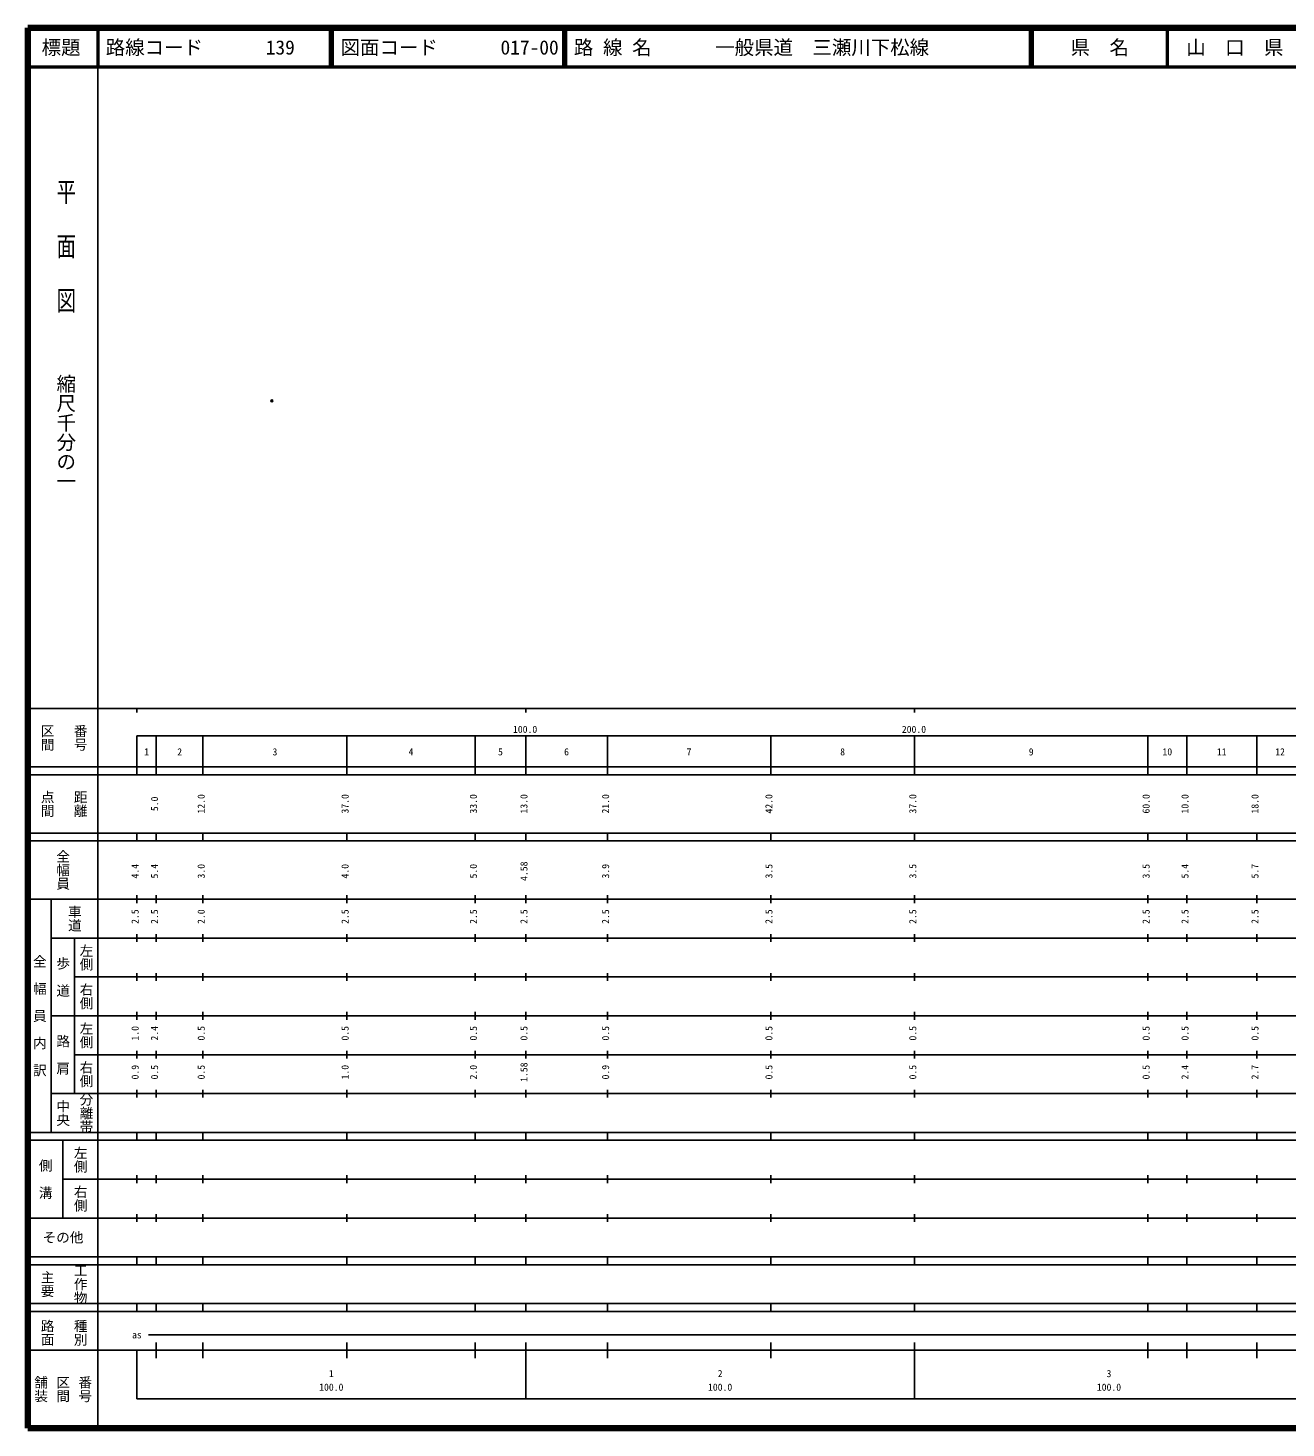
# Model space of a CAD drawing. Units: millimetres on the paper. Extents: x 40 to 680, y 20 to 380.
# Drawn here: x 40 to 363.5, y 20 to 380 of the extents above; entities that cross this region are included whole.
import ezdxf
from ezdxf.enums import TextEntityAlignment as Align

# ---------------------------------------------------------------- set-up
doc = ezdxf.new("R2010")
doc.units = ezdxf.units.MM
doc.header["$PDMODE"] = 32
doc.header["$PDSIZE"] = 0.5
doc.layers.add('M-OTRS', color=6, linetype='Continuous')
doc.layers.add('M-TTL-TXT', color=7, linetype='Continuous')
for name, color, linetype, lineweight in [('M-TTL', 2, 'Continuous', 140), ('M-TTL-BAND', 7, 'Continuous', 25), ('M-TTL-LINE', 7, 'Continuous', 50)]:
    doc.layers.add(name, color=color, linetype=linetype, lineweight=lineweight)
doc.styles.add('@ＭＳ ゴシック', font='')
doc.styles.add('ＭＳ ゴシック', font='')
doc.styles.get('@ＭＳ ゴシック').set_extended_font_data('@MS Gothic')
doc.styles.get('ＭＳ ゴシック').set_extended_font_data('MS Gothic')

msp = doc.modelspace()

# ---------------------------------------------------------------- linework, layer by layer
at = {"layer": 'M-OTRS'}
msp.add_point((102.743, 284.112), dxfattribs=at)
at = {"layer": 'M-TTL'}
for p, q in [((40, 380), (40, 20)), ((680, 380), (40, 380)), ((40, 20), (680, 20))]:
    msp.add_line(p, q, dxfattribs=at)
at = {"layer": 'M-TTL-BAND'}
for p, q in [((58, 370), (58, 20)), ((40, 205), (579, 205)), ((68, 205), (68, 204)), ((168, 205), (168, 204)), ((268, 205), (268, 204)), ((68, 198), (579, 198)), ((68, 198), (68, 188)), ((73, 188), (73, 198)), ((85, 188), (85, 198)), ((122, 188), (122, 198)), ((155, 188), (155, 198)), ((168, 188), (168, 198)), ((189, 188), (189, 198)), ((231, 188), (231, 198)), ((268, 188), (268, 198)), ((328, 188), (328, 198)), ((338, 188), (338, 198)), ((356, 188), (356, 198)), ((40, 190), (579, 190)), ((40, 188), (579, 188)), ((40, 173), (579, 173)), ((68, 171), (68, 173)), ((73, 171), (73, 173)), ((85, 171), (85, 173)), ((122, 171), (122, 173)), ((155, 171), (155, 173)), ((168, 171), (168, 173)), ((189, 171), (189, 173)), ((231, 171), (231, 173)), ((268, 171), (268, 173)), ((328, 171), (328, 173)), ((338, 171), (338, 173)), ((356, 171), (356, 173)), ((40, 171), (579, 171)), ((40, 156), (579, 156)), ((46, 96), (46, 156)), ((68, 155), (68, 157)), ((73, 155), (73, 157)), ((85, 155), (85, 157)), ((122, 155), (122, 157)), ((155, 155), (155, 157)), ((168, 155), (168, 157)), ((189, 155), (189, 157)), ((231, 155), (231, 157)), ((268, 155), (268, 157)), ((328, 155), (328, 157)), ((338, 155), (338, 157)), ((356, 155), (356, 157)), ((46, 146), (579, 146)), ((52, 146), (52, 106)), ((68, 145), (68, 147)), ((73, 145), (73, 147)), ((85, 145), (85, 147)), ((122, 145), (122, 147)), ((155, 145), (155, 147)), ((168, 145), (168, 147)), ((189, 145), (189, 147)), ((231, 145), (231, 147)), ((268, 145), (268, 147)), ((328, 145), (328, 147)), ((338, 145), (338, 147)), ((356, 145), (356, 147)), ((68, 135), (68, 137)), ((73, 135), (73, 137)), ((85, 135), (85, 137)), ((122, 135), (122, 137)), ((155, 135), (155, 137)), ((168, 135), (168, 137)), ((189, 135), (189, 137)), ((231, 135), (231, 137)), ((268, 135), (268, 137)), ((328, 135), (328, 137)), ((338, 135), (338, 137)), ((356, 135), (356, 137)), ((52, 136), (579, 136)), ((46, 126), (579, 126)), ((68, 125), (68, 127)), ((73, 125), (73, 127)), ((85, 125), (85, 127)), ((122, 125), (122, 127)), ((155, 125), (155, 127)), ((168, 125), (168, 127)), ((189, 125), (189, 127)), ((231, 125), (231, 127)), ((268, 125), (268, 127)), ((328, 125), (328, 127)), ((338, 125), (338, 127)), ((356, 125), (356, 127)), ((52, 116), (579, 116)), ((68, 115), (68, 117)), ((73, 115), (73, 117)), ((85, 115), (85, 117)), ((122, 115), (122, 117)), ((155, 115), (155, 117)), ((168, 115), (168, 117)), ((189, 115), (189, 117)), ((231, 115), (231, 117)), ((268, 115), (268, 117)), ((328, 115), (328, 117)), ((338, 115), (338, 117)), ((356, 115), (356, 117)), ((46, 106), (579, 106)), ((68, 105), (68, 107)), ((73, 105), (73, 107)), ((85, 105), (85, 107)), ((122, 105), (122, 107)), ((155, 105), (155, 107)), ((168, 105), (168, 107)), ((189, 105), (189, 107)), ((231, 105), (231, 107)), ((268, 105), (268, 107)), ((328, 105), (328, 107)), ((338, 105), (338, 107)), ((356, 105), (356, 107)), ((40, 96), (579, 96)), ((40, 94), (579, 94)), ((49, 94), (49, 74)), ((68, 94), (68, 96)), ((73, 94), (73, 96)), ((85, 94), (85, 96)), ((122, 94), (122, 96)), ((155, 94), (155, 96)), ((168, 94), (168, 96)), ((189, 94), (189, 96)), ((231, 94), (231, 96)), ((268, 94), (268, 96)), ((328, 94), (328, 96)), ((338, 94), (338, 96)), ((356, 94), (356, 96)), ((49, 84), (579, 84)), ((68, 83), (68, 85)), ((73, 83), (73, 85)), ((85, 83), (85, 85)), ((122, 83), (122, 85)), ((155, 83), (155, 85)), ((168, 83), (168, 85)), ((189, 83), (189, 85)), ((231, 83), (231, 85)), ((268, 83), (268, 85)), ((328, 83), (328, 85)), ((338, 83), (338, 85)), ((356, 83), (356, 85)), ((40, 74), (579, 74)), ((68, 73), (68, 75)), ((73, 73), (73, 75)), ((85, 73), (85, 75)), ((122, 73), (122, 75)), ((155, 73), (155, 75)), ((168, 73), (168, 75)), ((189, 73), (189, 75)), ((231, 73), (231, 75)), ((268, 73), (268, 75)), ((328, 73), (328, 75)), ((338, 73), (338, 75)), ((356, 73), (356, 75)), ((40, 64), (579, 64)), ((40, 62), (579, 62)), ((68, 62), (68, 64)), ((73, 62), (73, 64)), ((85, 62), (85, 64)), ((122, 62), (122, 64)), ((155, 62), (155, 64)), ((168, 62), (168, 64)), ((189, 62), (189, 64)), ((231, 62), (231, 64)), ((268, 62), (268, 64)), ((328, 62), (328, 64)), ((338, 62), (338, 64)), ((356, 62), (356, 64)), ((40, 52), (579, 52)), ((68, 50), (68, 52)), ((73, 50), (73, 52)), ((85, 50), (85, 52)), ((122, 50), (122, 52)), ((155, 50), (155, 52)), ((168, 50), (168, 52)), ((189, 50), (189, 52)), ((231, 50), (231, 52)), ((268, 50), (268, 52)), ((328, 50), (328, 52)), ((338, 50), (338, 52)), ((356, 50), (356, 52)), ((40, 50), (579, 50)), ((71, 44), (565, 44)), ((40, 40), (579, 40)), ((68, 40), (68, 27.5)), ((73, 38), (73, 42)), ((85, 38), (85, 42)), ((122, 38), (122, 42)), ((155, 38), (155, 42)), ((168, 27.5), (168, 42)), ((189, 38), (189, 42)), ((231, 38), (231, 42)), ((268, 27.5), (268, 42)), ((328, 38), (328, 42)), ((338, 38), (338, 42)), ((356, 38), (356, 42)), ((68, 27.5), (579, 27.5))]:
    msp.add_line(p, q, dxfattribs=at)
at = {"layer": 'M-TTL-LINE'}
for p, q in [((58, 380), (58, 370)), ((117.75, 380), (117.75, 370)), ((118.25, 380), (118.25, 370)), ((177.75, 380), (177.75, 370)), ((178.25, 380), (178.25, 370)), ((297.75, 380), (297.75, 370)), ((298.25, 380), (298.25, 370)), ((333, 380), (333, 370)), ((40, 370), (680, 370))]:
    msp.add_line(p, q, dxfattribs=at)

# ---------------------------------------------------------------- texts
at = {"layer": 'M-TTL-BAND', "style": '@ＭＳ ゴシック', "width": 1.4}
msp.add_text('平  面  図', height=3.666, rotation=270, dxfattribs=at).set_placement((49.777, 306.475), align=Align.MIDDLE_RIGHT)
at = {"layer": 'M-TTL-BAND', "style": '@ＭＳ ゴシック'}
msp.add_text('縮尺千分の一', height=3.666, rotation=270, dxfattribs=at).set_placement((49.777, 261.03), align=Align.MIDDLE_RIGHT)
for s, p in [('区間', (45, 197.5)), ('番号', (53.5, 197.5)), ('点間', (45, 180.5)), ('距離', (53.5, 180.5)), ('全幅員', (49, 163.5)), ('車道', (52, 151)), ('左側', (55, 141)), ('全\u3000幅\u3000員\u3000内\u3000訳', (43, 126)), ('歩\u3000道', (49, 136)), ('右側', (55, 131)), ('左側', (55, 121)), ('路\u3000肩', (49, 116)), ('右側', (55, 111)), ('分離帯', (55, 101)), ('中央', (49, 101)), ('左側', (53.5, 89)), ('側\u3000溝', (44.5, 84)), ('右側', (53.5, 79)), ('工作物', (53.5, 57)), ('主要', (45, 57)), ('路面', (45, 44.5)), ('種別', (53.5, 44.5)), ('舗装', (43.333, 30)), ('区間', (49, 30)), ('番号', (54.667, 30))]:
    msp.add_text(s, height=2.566, rotation=270, dxfattribs=at).set_placement(p, align=Align.MIDDLE_CENTER)
at = {"layer": 'M-TTL-BAND', "style": 'ＭＳ ゴシック'}
for s, p in [('100.0', (167.844, 198.195)), ('200.0', (267.844, 198.195)), ('1', (70.5, 192.405)), ('2', (79, 192.405)), ('3', (103.5, 192.405)), ('4', (138.5, 192.405)), ('5', (161.5, 192.405)), ('6', (178.5, 192.405)), ('7', (210, 192.405)), ('8', (249.5, 192.405)), ('9', (298, 192.405)), ('10', (333, 192.405)), ('11', (347, 192.405)), ('12', (362, 192.405)), ('as', (68, 42.5)), ('1', (118, 32.523)), ('2', (218, 32.523)), ('3', (318, 32.523)), ('100.0', (118, 29.033)), ('100.0', (218, 29.033)), ('100.0', (318, 29.033))]:
    msp.add_text(s, height=1.833, dxfattribs=at).set_placement(p, align=Align.BOTTOM_CENTER)
for s, p in [('5.0', (74, 180.5)), ('12.0', (86, 180.5)), ('37.0', (123, 180.5)), ('33.0', (156, 180.5)), ('13.0', (169, 180.5)), ('21.0', (190, 180.5)), ('42.0', (232, 180.5)), ('37.0', (269, 180.5)), ('60.0', (329, 180.5)), ('10.0', (339, 180.5)), ('18.0', (357, 180.5)), ('4.4', (69, 163.174)), ('5.4', (74, 163.174)), ('3.0', (86, 163.174)), ('4.0', (123, 163.174)), ('5.0', (156, 163.174)), ('4.58', (169, 163.174)), ('3.9', (190, 163.174)), ('3.5', (232, 163.174)), ('3.5', (269, 163.174)), ('3.5', (329, 163.174)), ('5.4', (339, 163.174)), ('5.7', (357, 163.174)), ('2.5', (69, 151.5)), ('2.5', (74, 151.5)), ('2.0', (86, 151.5)), ('2.5', (123, 151.5)), ('2.5', (156, 151.5)), ('2.5', (169, 151.5)), ('2.5', (190, 151.5)), ('2.5', (232, 151.5)), ('2.5', (269, 151.5)), ('2.5', (329, 151.5)), ('2.5', (339, 151.5)), ('2.5', (357, 151.5)), ('1.0', (69, 121.5)), ('2.4', (74, 121.5)), ('0.5', (86, 121.5)), ('0.5', (123, 121.5)), ('0.5', (156, 121.5)), ('0.5', (169, 121.5)), ('0.5', (190, 121.5)), ('0.5', (232, 121.5)), ('0.5', (269, 121.5)), ('0.5', (329, 121.5)), ('0.5', (339, 121.5)), ('0.5', (357, 121.5)), ('0.9', (69, 111.5)), ('0.5', (74, 111.5)), ('0.5', (86, 111.5)), ('1.0', (123, 111.5)), ('2.0', (156, 111.5)), ('1.58', (169, 111.5)), ('0.9', (190, 111.5)), ('0.5', (232, 111.5)), ('0.5', (269, 111.5)), ('0.5', (329, 111.5)), ('2.4', (339, 111.5)), ('2.7', (357, 111.5))]:
    msp.add_text(s, height=1.833, rotation=90, dxfattribs=at).set_placement(p, align=Align.BOTTOM_CENTER)
msp.add_text('その他', height=2.566, dxfattribs=at).set_placement((49, 69), align=Align.MIDDLE_CENTER)
at = {"layer": 'M-TTL-TXT', "style": 'ＭＳ ゴシック'}
for s, p in [('標題', (48.5, 375)), ('県\u3000名', (315.625, 375)), ('山\u3000口\u3000県', (350.375, 375))]:
    msp.add_text(s, height=3.666, dxfattribs=at).set_placement(p, align=Align.MIDDLE_CENTER)
for s, p in [('路線コード', (60, 375)), ('139', (101.142, 375)), ('図面コード', (120.38, 375)), ('017-00', (161.521, 375)), ('路 線 名', (180.38, 375)), ('一般県道\u3000三瀬川下松線', (216.734, 375))]:
    msp.add_text(s, height=3.666, dxfattribs=at).set_placement(p, align=Align.MIDDLE_LEFT)

doc.saveas('drawing.dxf')
